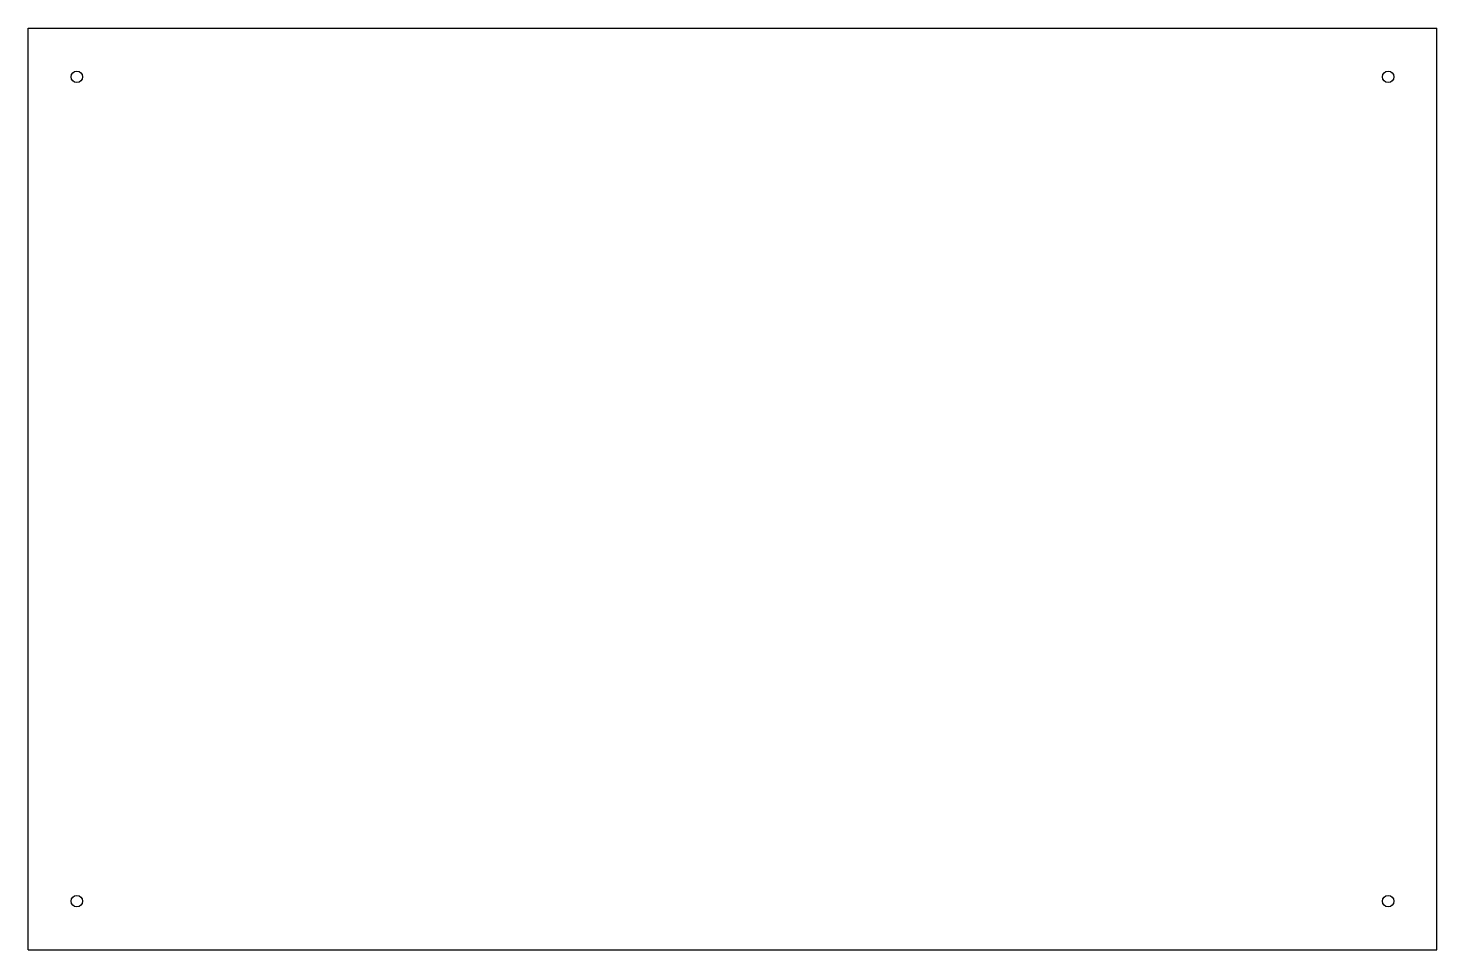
# Model space of a CAD drawing. Header units: millimetres. Extents: x 0 to 550, y 0 to 360.
import ezdxf

# ---------------------------------------------------------------- set-up
doc = ezdxf.new("R2010")
doc.units = ezdxf.units.MM

msp = doc.modelspace()

# ---------------------------------------------------------------- linework, layer by layer
at = {"layer": 'CAD_FACE'}
for p, q in [((0, 0), (0, 360)), ((0, 360), (550, 360)), ((550, 0), (550, 360)), ((0, 0), (550, 0))]:
    msp.add_line(p, q, dxfattribs=at)
for centre in [(19, 341), (531, 341), (19, 19), (531, 19)]:
    msp.add_circle(centre, 2.25, dxfattribs=at)

doc.saveas('drawing.dxf')
